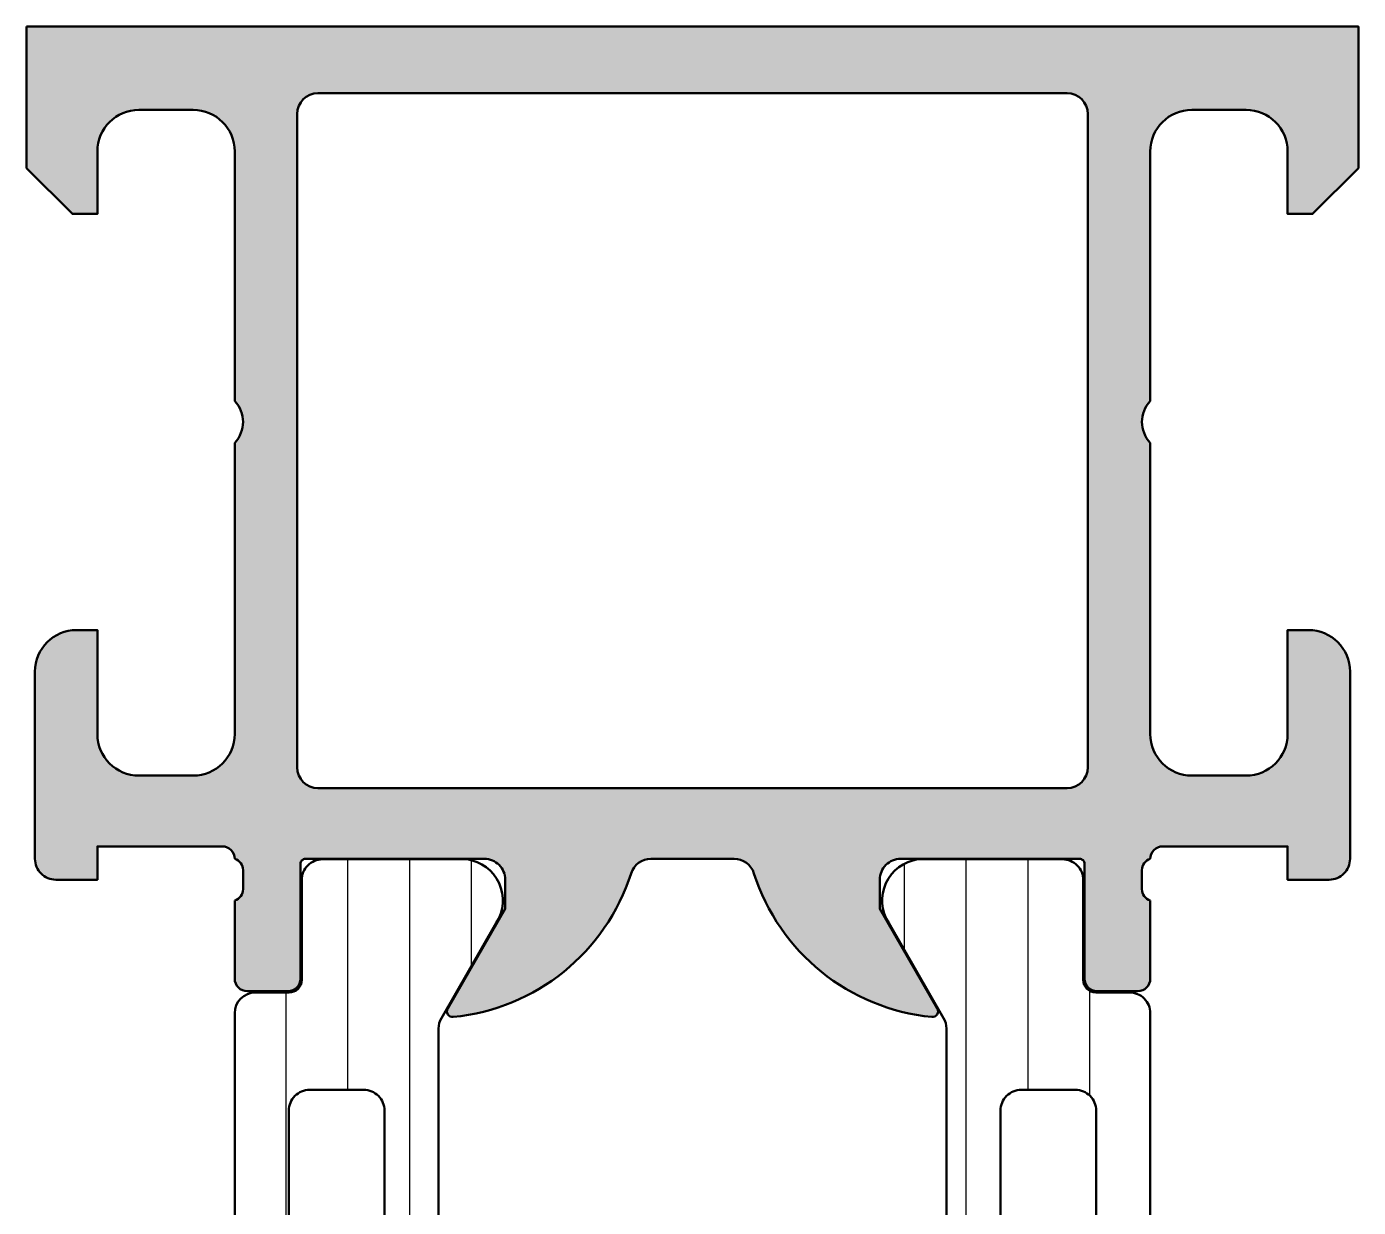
# Model space of a CAD drawing. Extents: x 0 to 76, y 0 to 84.
# Drawn here: x 22 to 54, y 55.63 to 84 of the extents above; entities that cross this region are included whole.
import ezdxf

# ---------------------------------------------------------------- set-up
doc = ezdxf.new("R2010")
doc.units = 0
for name, color, linetype, lineweight in [('0S-Alu contour', 7, 'Continuous', 50), ('0S-Alu hatch', 252, 'Continuous', 25), ('0S-Plastic contour', 254, 'Continuous', 50), ('0S-Plastic hatch', 253, 'Continuous', 25)]:
    doc.layers.add(name, color=color, linetype=linetype, lineweight=lineweight)
pattern_1 = [(90, (0, 0), (-1.4859, 0), [])]

# ---------------------------------------------------------------- blocks, each defined once
blk = doc.blocks.new('346720__E5CDAF64_92D0_431A_B26B_B08DB6D90C9D_')
at = {"layer": '0S-Alu hatch'}
h = blk.add_hatch(color=256, dxfattribs=at)
edge = h.paths.add_edge_path()
edge.add_line((21.99997015381813, 84), (21.99997015381813, 80.59996800422596))
edge.add_line((21.99997015381813, 80.59996800422596), (23.09994573975565, 79.49999217986988))
edge.add_line((23.09994573975565, 79.49999217986988), (23.69992132569314, 79.49999217986988))
edge.add_line((23.69992132569314, 79.49999217986988), (23.69992132569314, 81.00045018196032))
edge.add_ellipse((24.7000077249687, 81.00035615260197), major_axis=(-1.000086403695934, 0), ratio=1, start_angle=270.00494988615924, end_angle=359.99461298015063, ccw=False)
edge.add_line((24.69992132569315, 82.0004425525658), (25.99997015381814, 82.0004425525658))
edge.add_ellipse((25.9999153451299, 81.0003877442666), major_axis=(-1.00005480980111, 0), ratio=1, start_angle=180.002703004082, end_angle=269.99685986559155, ccw=False)
edge.add_line((26.99997015381814, 81.00043492317324), (26.99997015381814, 74.99999599456714))
edge.add_ellipse((26.47513081349977, 74.49999599456714), major_axis=(-0.7248836686985138, 0), ratio=1, start_angle=136.388423263687, end_angle=223.611576736313, ccw=False)
edge.add_line((26.99997015381814, 73.99999599456714), (26.99997015381814, 66.99999694824146))
edge.add_ellipse((25.99991135608918, 67.00005574597041), major_axis=(-1.000058799457442, 0), ratio=1, start_angle=90.00336866364057, end_angle=179.996631336242, ccw=False)
edge.add_line((25.99997015381814, 65.99999694824146), (24.69992132569314, 65.99999694824146))
edge.add_ellipse((24.70000879626208, 67.0000844188104), major_axis=(-1.000087474394158, 0), ratio=1, start_angle=0.005011256110094564, end_angle=89.99498874391873, ccw=False)
edge.add_line((23.69992132569314, 66.99999694824096), (23.69992132569314, 69.49999599456714))
edge.add_line((23.69992132569314, 69.49999599456714), (23.19992132569313, 69.49999599456714))
edge.add_arc((23.20000879626208, 68.4999085239982), 1.000087474394163, 90.00501125608224, 179.9949887438899)
edge.add_line((22.19992132569313, 68.49999599456764), (22.1999823608494, 63.99999694824145))
edge.add_arc((22.69995162022874, 63.99997383660447), 0.499969259913529, 179.9973514386468, 270.0035228322333)
edge.add_line((22.69998236084941, 63.50000457763599), (23.69998236084939, 63.49999694824147))
edge.add_line((23.69998236084939, 63.49999694824147), (23.69998236084938, 64.29999237060474))
edge.add_line((23.69998236084938, 64.29999237060474), (26.70034399415018, 64.29999237060474))
edge.add_ellipse((26.7003439941502, 63.99999966585629), major_axis=(-0.2999927047484476, 0), ratio=1, start_angle=180, end_angle=270.0000000000048, ccw=False)
edge.add_ellipse((26.92150025235563, 63.73247907386321), major_axis=(-0.2788950563273866, 0), ratio=1, start_angle=178.8354106258985, end_angle=253.5801235805103, ccw=False)
edge.add_line((27.20033769889863, 63.72681066586482), (27.20033769889862, 63.2732166658648))
edge.add_ellipse((26.92146960325546, 63.26755600638773), major_axis=(-0.27892554173714, 0), ratio=1, start_angle=106.4245945553532, end_angle=181.1628700728881, ccw=False)
edge.add_line((27.00033669889862, 63.0000126658648), (27.00033669889862, 61.12000166585629))
edge.add_arc((27.30033669889863, 61.12000166585629), 0.3000000000000007, 180, 270)
edge.add_line((27.30033669889863, 60.82000166585629), (28.28031101794142, 60.82000166585629))
edge.add_arc((28.28031101794142, 61.12000166585629), 0.2999999999999971, 270, 360)
edge.add_line((28.58031101794141, 61.12000166585629), (28.58031101794141, 63.87999966585629))
edge.add_ellipse((28.70031101794149, 63.87999966585629), major_axis=(-0.1200000000000898, 0), ratio=1, start_angle=269.0082462786511, end_angle=360, ccw=False)
edge.add_line((28.70238803835717, 63.99998168945239), (33.00034399415017, 63.9999816894524))
edge.add_ellipse((33.00034399415018, 63.49998168945241), major_axis=(-0.4999999999999929, 0), ratio=1, start_angle=180, end_angle=270.0000000000008, ccw=False)
edge.add_line((33.50034399415017, 63.4999816894524), (33.50034399415017, 62.79998168945239))
edge.add_line((33.50034399415017, 62.79998168945239), (32.11884853652781, 60.40716136642485))
edge.add_arc((32.23846377879847, 60.33810147410069), 0.1381197846482961, 149.9999999999977, 275.6225775507925)
edge.add_arc((31.76212075297637, 65.17659055130021), 5.000000000000002, 275.6225775507935, 342.2515836439299)
edge.add_ellipse((37.00034399415018, 63.49998168945238), major_axis=(-0.5000000000000127, 0), ratio=1, start_angle=270.0000000000008, end_angle=342.2515836439276, ccw=False)
edge.add_line((37.00034399415017, 63.9999816894524), (39.00034399415017, 63.9999816894524))
edge.add_ellipse((39.00034399415013, 63.49998168945241), major_axis=(-0.4999999999999858, 0), ratio=1, start_angle=197.7484163560639, end_angle=269.9999999999951, ccw=False)
edge.add_arc((44.23856723532392, 65.17659055130022), 5.000000000000007, 197.7484163560708, 264.3774224492071)
edge.add_arc((43.76222420950186, 60.33810147410069), 0.1381197846483014, 264.3774224492104, 390.0000000000023)
edge.add_line((43.88183945177252, 60.40716136642485), (42.50034399415016, 62.7999816894524))
edge.add_line((42.50034399415016, 62.7999816894524), (42.50034399415016, 63.4999816894524))
edge.add_ellipse((43.00034399415016, 63.49998168945241), major_axis=(-0.4999999999999929, 0), ratio=1, start_angle=269.9999999999992, end_angle=360, ccw=False)
edge.add_line((43.00034399415017, 63.9999816894524), (47.29829994994317, 63.9999816894524))
edge.add_ellipse((47.30037697035884, 63.87999966585629), major_axis=(-0.1200000000001009, 0), ratio=1, start_angle=180, end_angle=270.9917537213454, ccw=False)
edge.add_line((47.42037697035893, 63.87999966585629), (47.42037697035892, 61.12000166585629))
edge.add_arc((47.72037697035893, 61.12000166585629), 0.2999999999999971, 180, 270)
edge.add_line((47.72037697035893, 60.82000166585629), (48.70035128940172, 60.82000166585629))
edge.add_arc((48.70035128940172, 61.12000166585629), 0.2999999999999971, 270, 360)
edge.add_line((49.00035128940172, 61.12000166585629), (49.00035128940172, 63.0000126658648))
edge.add_ellipse((49.07921838504488, 63.26755600638776), major_axis=(-0.2789255417371579, 0), ratio=1, start_angle=-1.1628700728853119, end_angle=73.57540544464553, ccw=False)
edge.add_line((48.80035028940171, 63.27321666586481), (48.80035028940172, 63.7268106658648))
edge.add_ellipse((49.07918773594471, 63.73247907386316), major_axis=(-0.2788950563273806, 0), ratio=1, start_angle=-73.58012358050632, end_angle=1.1645893740940778, ccw=False)
edge.add_ellipse((49.30034399415019, 63.99999966585623), major_axis=(-0.2999927047485116, 0), ratio=1, start_angle=270.0000000000041, end_angle=360, ccw=False)
edge.add_line((49.30034399415017, 64.29999237060474), (52.29998774910928, 64.29999237060474))
edge.add_line((52.29998774910928, 64.29999237060474), (52.29998774910928, 63.49999694824146))
edge.add_line((52.29998774910928, 63.49999694824146), (53.29998780871392, 63.50000457763599))
edge.add_arc((53.30001853235962, 63.99997383867919), 0.4999692619872125, 269.9964791130871, 360.0026483238301)
edge.add_line((53.79998779381276, 63.99999694824246), (53.80004882896901, 68.49999599456714))
edge.add_arc((52.79996136181542, 68.49990852740964), 1.000087470978506, 0.0050110606829167, 89.9949915006661)
edge.add_line((52.80004878426552, 69.49999599456714), (52.30004878426552, 69.49999599456714))
edge.add_line((52.30004878426552, 69.49999599456714), (52.30004878426552, 66.99999694824146))
edge.add_ellipse((51.29996131369658, 67.0000844188104), major_axis=(-1.000087474394165, 0), ratio=1, start_angle=90.00501125608218, end_angle=179.99498874389, ccw=False)
edge.add_line((51.30004878426553, 65.99999694824146), (50.0000001945591, 65.99999694824146))
edge.add_ellipse((50.00005899228808, 67.00005574597044), major_axis=(-1.000058799457467, 0), ratio=1, start_angle=0.0033686637580103707, end_angle=89.9966313363584, ccw=False)
edge.add_line((49.0000001945591, 66.99999694823943), (49.00000019455911, 73.99999599456714))
edge.add_ellipse((49.52483953487746, 74.49999599456714), major_axis=(-0.7248836686985038, 0), ratio=1, start_angle=-43.61157673631379, end_angle=43.61157673631379, ccw=False)
edge.add_line((49.00000019455911, 74.99999599456714), (49.00000019455911, 81.00043492317126))
edge.add_ellipse((50.00005500324735, 81.0003877442666), major_axis=(-1.000054809801103, 0), ratio=1, start_angle=270.0031401344082, end_angle=359.997296995918, ccw=False)
edge.add_line((50.0000001945591, 82.0004425525658), (51.30004878426553, 82.0004425525658))
edge.add_ellipse((51.29996238498996, 81.00035615260197), major_axis=(-1.000086403695928, 0), ratio=1, start_angle=180.0053870199847, end_angle=269.99505011383974, ccw=False)
edge.add_line((52.30004878426552, 81.00045018196121), (52.30004878426552, 79.49999217986988))
edge.add_line((52.30004878426552, 79.49999217986988), (52.90002437020302, 79.49999217986988))
edge.add_line((52.90002437020302, 79.49999217986988), (54, 80.59996800422596))
edge.add_line((54, 80.59996800422596), (54, 84))
edge.add_line((54, 84), (21.99997015381813, 84))
edge = h.paths.add_edge_path()
edge.add_ellipse((28.99998815347482, 81.89999120329975), major_axis=(-0.500002740875127, 0), ratio=1, start_angle=270.00031407857136, end_angle=359.99968592151924, ccw=False)
edge.add_line((28.9999854126072, 82.39999394416736), (46.99998493577004, 82.39999394416736))
edge.add_ellipse((46.99998219490243, 81.89999120329975), major_axis=(-0.5000027408751199, 0), ratio=1, start_angle=180.0003140784808, end_angle=269.99968592142943, ccw=False)
edge.add_line((47.49998493577004, 81.89999394416735), (47.49998493577004, 66.19999389648444))
edge.add_ellipse((46.99998219490243, 66.19999663735126), major_axis=(-0.5000027408751199, 0), ratio=1, start_angle=90.00031407857063, end_angle=179.9996859215194, ccw=False)
edge.add_line((46.99998493577004, 65.69999389648365), (28.9999854126072, 65.69999389648365))
edge.add_ellipse((28.99998815347482, 66.19999663735126), major_axis=(-0.500002740875127, 0), ratio=1, start_angle=0.00031407848081244083, end_angle=89.9996859214279, ccw=False)
edge.add_line((28.4999854126072, 66.19999389648365), (28.4999854126072, 81.89999394416657))
at = {"layer": '0S-Alu contour', "color": 7}
for points in [[(21.99997015381813, 84), (21.99997015381813, 80.59996800422596), (23.09994573975565, 79.49999217986988), (23.69992132569314, 79.49999217986988), (23.69992132569314, 81.00045018196032)], [(52.30004878426552, 81.00045018196121), (52.30004878426552, 79.49999217986988), (52.90002437020302, 79.49999217986988), (54, 80.59996800422596), (54, 84), (21.99997015381813, 84)], [(28.9999854126072, 82.39999394416736), (46.99998493577004, 82.39999394416736)], [(24.69992132569315, 82.0004425525658), (25.99997015381814, 82.0004425525658)], [(50.0000001945591, 82.0004425525658), (51.30004878426553, 82.0004425525658)], [(28.4999854126072, 66.19999389648365), (28.4999854126072, 81.89999394416657)], [(47.49998493577004, 81.89999394416735), (47.49998493577004, 66.19999389648444)], [(26.99997015381814, 81.00043492317324), (26.99997015381814, 74.99999599456714)], [(49.00000019455911, 74.99999599456714), (49.00000019455911, 81.00043492317126)], [(26.99997015381814, 73.99999599456714), (26.99997015381814, 66.99999694824146)], [(49.0000001945591, 66.99999694823943), (49.00000019455911, 73.99999599456714)], [(23.69992132569314, 66.99999694824096), (23.69992132569314, 69.49999599456714), (23.19992132569313, 69.49999599456714)], [(52.80004878426552, 69.49999599456714), (52.30004878426552, 69.49999599456714), (52.30004878426552, 66.99999694824146)], [(22.19992132569313, 68.49999599456764), (22.1999823608494, 63.99999694824145)], [(53.79998779381276, 63.99999694824246), (53.80004882896901, 68.49999599456714)], [(25.99997015381814, 65.99999694824146), (24.69992132569314, 65.99999694824146)], [(51.30004878426553, 65.99999694824146), (50.0000001945591, 65.99999694824146)], [(46.99998493577004, 65.69999389648365), (28.9999854126072, 65.69999389648365)], [(22.69998236084941, 63.50000457763599), (23.69998236084939, 63.49999694824147), (23.69998236084938, 64.29999237060474), (26.70034399415018, 64.29999237060474)], [(49.30034399415017, 64.29999237060474), (52.29998774910928, 64.29999237060474), (52.29998774910928, 63.49999694824146), (53.29998780871392, 63.50000457763599)], [(27.20033769889863, 63.72681066586482), (27.20033769889862, 63.2732166658648)], [(28.58031101794141, 61.12000166585629), (28.58031101794141, 63.87999966585629)], [(28.70238803835717, 63.99998168945239), (33.00034399415017, 63.9999816894524)], [(37.00034399415017, 63.9999816894524), (39.00034399415017, 63.9999816894524)], [(43.00034399415017, 63.9999816894524), (47.29829994994317, 63.9999816894524)], [(47.42037697035893, 63.87999966585629), (47.42037697035892, 61.12000166585629)], [(48.80035028940171, 63.27321666586481), (48.80035028940172, 63.7268106658648)], [(33.50034399415017, 63.4999816894524), (33.50034399415017, 62.79998168945239), (32.11884853652781, 60.40716136642485)], [(43.88183945177252, 60.40716136642485), (42.50034399415016, 62.7999816894524), (42.50034399415016, 63.4999816894524)], [(27.00033669889862, 63.0000126658648), (27.00033669889862, 61.12000166585629)], [(49.00035128940172, 61.12000166585629), (49.00035128940172, 63.0000126658648)], [(27.30033669889863, 60.82000166585629), (28.28031101794142, 60.82000166585629)], [(47.72037697035893, 60.82000166585629), (48.70035128940172, 60.82000166585629)]]:
    blk.add_lwpolyline(points, dxfattribs=at)
at = {"layer": '0S-Alu contour', "color": 7, "extrusion": (0, 0, -1)}
for centre, radius, start, end in [((-28.99998815347482, 81.89999120329975), 0.500002740875127, 0.0003140784807261, 89.99968592142865), ((-46.99998219490243, 81.89999120329975), 0.5000027408751199, 90.00031407857054, 179.9996859215192), ((-24.7000077249687, 81.00035615260197), 1.000086403695934, 0.0053870198493499, 89.99505011384076), ((-25.9999153451299, 81.0003877442666), 1.00005480980111, 90.00314013440845, 179.997296995918), ((-50.00005500324735, 81.0003877442666), 1.000054809801103, 0.0027030040819815, 89.99685986559176), ((-51.29996238498996, 81.00035615260197), 1.000086403695928, 90.00494988616028, 179.9946129800153), ((-26.47513081349977, 74.49999599456714), 0.7248836686985141, 136.388423263687, 223.6115767363131), ((-49.52483953487746, 74.49999599456714), 0.7248836686985038, 316.3884232636862, 43.61157673631377), ((-24.70000879626208, 67.0000844188104), 1.000087474394158, 270.0050112560814, 359.9949887438899), ((-25.99991135608918, 67.00005574597041), 1.000058799457442, 180.003368663758, 269.9966313363594), ((-50.00005899228808, 67.00005574597044), 1.000058799457467, 270.0033686636416, 359.996631336242), ((-51.29996131369658, 67.0000844188104), 1.000087474394165, 180.0050112561101, 269.9949887439178), ((-28.99998815347482, 66.19999663735126), 0.500002740875127, 270.0003140785721, 359.9996859215192), ((-46.99998219490243, 66.19999663735126), 0.5000027408751199, 180.0003140784807, 269.9996859214294), ((-26.7003439941502, 63.99999966585629), 0.2999927047484476, 89.99999999999525, 180), ((-28.70031101794149, 63.87999966585629), 0.1200000000000898, 0, 90.99175372134891), ((-47.30037697035884, 63.87999966585629), 0.1200000000001009, 89.00824627865461, 180), ((-49.30034399415019, 63.99999966585623), 0.2999927047485116, 0, 89.99999999999594), ((-26.92150025235563, 63.73247907386321), 0.2788950563273866, 106.4198764194897, 181.1645893741016), ((-33.00034399415018, 63.49998168945241), 0.4999999999999929, 89.9999999999992, 180), ((-37.00034399415018, 63.49998168945238), 0.5000000000000127, 17.74841635607241, 89.9999999999992), ((-39.00034399415013, 63.49998168945241), 0.4999999999999858, 90.00000000000487, 162.2515836439361), ((-43.00034399415016, 63.49998168945241), 0.4999999999999929, 0, 90.00000000000081), ((-49.07918773594471, 63.73247907386316), 0.2788950563273806, 358.8354106259059, 73.58012358050637), ((-26.92146960325546, 63.26755600638773), 0.27892554173714, 178.8371299271119, 253.5754054446468), ((-49.07921838504488, 63.26755600638776), 0.2789255417371579, 286.4245945553545, 1.162870072885284)]:
    blk.add_arc(centre, radius, start, end, dxfattribs=at)
at = {"layer": '0S-Alu contour', "color": 7}
for centre, radius, start, end in [((23.20000879626208, 68.4999085239982), 1.000087474394163, 90.00501125608224, 179.9949887438899), ((52.79996136181542, 68.49990852740964), 1.000087470978506, 0.0050110606829167, 89.9949915006661), ((22.69995162022874, 63.99997383660447), 0.499969259913529, 179.9973514386468, 270.0035228322333), ((53.30001853235962, 63.99997383867919), 0.4999692619872125, 269.9964791130871, 0.0026483238301195), ((31.76212075297637, 65.17659055130021), 5.000000000000002, 275.6225775507935, 342.2515836439299), ((44.23856723532392, 65.17659055130022), 5.000000000000007, 197.7484163560708, 264.3774224492071), ((27.30033669889863, 61.12000166585629), 0.3000000000000007, 180, 270), ((28.28031101794142, 61.12000166585629), 0.2999999999999971, 270, 0), ((47.72037697035893, 61.12000166585629), 0.2999999999999971, 180, 270), ((48.70035128940172, 61.12000166585629), 0.2999999999999971, 270, 0), ((32.23846377879847, 60.33810147410069), 0.1381197846482961, 149.9999999999977, 275.6225775507925), ((43.76222420950186, 60.33810147410069), 0.1381197846483014, 264.3774224492104, 30.00000000000228)]:
    blk.add_arc(centre, radius, start, end, dxfattribs=at)
blk = doc.blocks.new('284041__81CBD9DE_2478_4C81_BFFA_5F7B86C5B9B8___F02E5A04_34AC_4ABE_87E3_5EAD6978D409_')
at = {"layer": '0S-Plastic hatch'}
h = blk.add_hatch(dxfattribs=at)
h.set_pattern_fill('ANSI31', color=256, scale=0.4680000000000001, angle=45, style=0)
h.set_pattern_definition(pattern_1)
edge = h.paths.add_edge_path()
edge.add_line((26.99888731046574, 60.28985257521101), (26.99999999995454, 20.20984283207178))
edge.add_arc((27.49999732085984, 20.20985671285094), 0.499997321097971, 180.0015906286507, 270.0020240776158)
edge.add_line((27.50001498417455, 19.70985939206496), (28.31034971106617, 19.70988801861293))
edge.add_ellipse((28.31036030911176, 19.40988801880014), major_axis=(-0.2999999999999881, 0), ratio=1, start_angle=179.9941504549236, end_angle=270.00202407761265, ccw=False)
edge.add_line((28.61036030754828, 19.4098573906538), (28.61011529070064, 17.00996700936594))
edge.add_arc((29.11011126554039, 17.00991596226873), 0.4999959774455758, 179.994150386449, 270.0020872368565)
edge.add_line((29.11012947997156, 16.50991998515492), (32.58667351121612, 16.5100466327178))
edge.add_arc((32.44432701033436, 17.4998595521885), 0.999996070924481, 278.1836833497845, 392.729091397731)
edge.add_line((33.28556007655457, 18.0405249479391), (31.96700764709821, 20.3241340371884))
edge.add_ellipse((32.40001130835026, 20.57414969538281), major_axis=(-0.5000000000000658, 0), ratio=1, start_angle=0.0015816594047919352, end_angle=30.002071897231417, ccw=False)
edge.add_line((31.90001130854071, 20.57413589280067), (31.8989249961475, 59.92591463649856))
edge.add_ellipse((32.39892499595698, 59.92592843908168), major_axis=(-0.4999999999999935, 0), ratio=1, start_angle=-29.99792130146028, end_angle=0.0015816594047919352, ccw=False)
edge.add_line((31.96590322431632, 60.17591272915844), (33.28429022210339, 62.45961733041354))
edge.add_arc((32.44301799144461, 63.00022178450802), 0.9999960709244836, 327.2750591980457, 441.8204672459894)
edge.add_line((32.58529278835878, 63.99004501318446), (29.10874854874356, 63.98991836562792))
edge.add_arc((29.10876676317272, 63.48992238851414), 0.499995977445552, 90.00208723662689, 180.0100002092925)
edge.add_line((28.60877079334287, 63.48983512092765), (28.60918966199787, 61.08994476404458))
edge.add_ellipse((28.3091896665673, 61.08989240307142), major_axis=(-0.3000000000000169, 0), ratio=1, start_angle=90.00202407655559, end_angle=180.0100002092926, ccw=False)
edge.add_line((28.30920026460736, 60.7898924032586), (27.49886696806557, 60.78986377677613))
edge.add_arc((27.49888463137104, 60.28986645599015), 0.4999973210979665, 90.00202407655566, 180.0015906286507)
edge = h.paths.add_edge_path()
edge.add_ellipse((28.79944679506786, 57.94861119746633), major_axis=(-0.4999847412109304, 0), ratio=1, start_angle=269.9999999999992, end_angle=360, ccw=False)
edge.add_line((28.79944679506787, 58.44859593867727), (30.09945747622021, 58.44859593867727))
edge.add_ellipse((30.09945747622022, 57.94858067988821), major_axis=(-0.5000152587890554, 0), ratio=1, start_angle=180, end_angle=270.0000000000008, ccw=False)
edge.add_line((30.59947273500927, 57.94858067988301), (30.59947273500927, 47.44109100855848))
edge.add_ellipse((30.09947637436595, 47.44108736919942), major_axis=(-0.4999963606565677, 0), ratio=1, start_angle=89.9995829574089, end_angle=180.0004170428646, ccw=False)
edge.add_line((30.09947273500927, 46.9410910085561), (28.79947862874136, 46.9410910085561))
edge.add_ellipse((28.79946205594455, 47.44109101036906), major_axis=(-0.5000000020876216, 0), ratio=1, start_angle=0, end_angle=90.00189910261622, ccw=False)
edge.add_line((28.29946205385693, 47.44109100855095), (28.29946205385693, 57.94861119746633))
edge = h.paths.add_edge_path()
edge.add_line((28.29946205385692, 35.04108490503521), (28.29946205385693, 45.4410910085509))
edge.add_ellipse((28.79946205385693, 45.44109100855609), major_axis=(-0.5, 0), ratio=1, start_angle=270, end_angle=360, ccw=False)
edge.add_line((28.79946205385693, 45.9410910085561), (30.09947273500929, 45.9410910085561))
edge.add_ellipse((30.09947273500928, 45.4410910085561), major_axis=(-0.4999999999999929, 0), ratio=1, start_angle=180, end_angle=269.9999999999992, ccw=False)
edge.add_line((30.59947273500927, 45.4410910085509), (30.59947273500927, 35.04108490504042))
edge.add_ellipse((30.09947273500926, 35.04108490504042), major_axis=(-0.5000000000000142, 0), ratio=1, start_angle=90.000000001192, end_angle=180, ccw=False)
edge.add_line((30.09947273501966, 34.54108490504041), (28.79946205386733, 34.54108490504041))
edge.add_ellipse((28.79946205385691, 35.04108490504041), major_axis=(-0.5, 0), ratio=1, start_angle=0, end_angle=90.00000000119371, ccw=False)
edge = h.paths.add_edge_path()
edge.add_line((28.29946205384654, 22.5510910092494), (28.29946205384654, 33.04108490573366))
edge.add_ellipse((28.79946205600385, 33.0410849038562), major_axis=(-0.5000000021573073, 0), ratio=1, start_angle=269.9981009105044, end_angle=360, ccw=False)
edge.add_line((28.79947862868616, 33.54108490573886), (30.0994727349989, 33.54108490573887))
edge.add_ellipse((30.09947637435562, 33.04108854509561), major_axis=(-0.4999963606565109, 0), ratio=1, start_angle=179.9995829571355, end_angle=270.0004170425959, ccw=False)
edge.add_line((30.59947273499889, 33.04108490573884), (30.59947273499889, 22.55109100925699))
edge.add_ellipse((30.0994763743555, 22.55108736989793), major_axis=(-0.4999963606566246, 0), ratio=1, start_angle=89.9995829574155, end_angle=180.0004170428646, ccw=False)
edge.add_line((30.09947273499888, 22.05109100925455), (28.79947862873098, 22.05109100925456))
edge.add_ellipse((28.79946205593416, 22.55109101106752), major_axis=(-0.5000000020876216, 0), ratio=1, start_angle=0, end_angle=90.00189910261793, ccw=False)
at = {"layer": '0S-Alu contour', "color": 7}
for points in [[(28.79944679506787, 58.44859593867727), (30.09945747622021, 58.44859593867727)], [(28.29946205385693, 47.44109100855095), (28.29946205385693, 57.94861119746633)], [(30.59947273500927, 57.94858067988301), (30.59947273500927, 47.44109100855848)], [(30.09947273500927, 46.9410910085561), (28.79947862874136, 46.9410910085561)], [(28.79946205385693, 45.9410910085561), (30.09947273500929, 45.9410910085561)], [(28.29946205385692, 35.04108490503521), (28.29946205385693, 45.4410910085509)], [(30.59947273500927, 45.4410910085509), (30.59947273500927, 35.04108490504042)], [(30.09947273501966, 34.54108490504041), (28.79946205386733, 34.54108490504041)], [(28.79947862868616, 33.54108490573886), (30.0994727349989, 33.54108490573887)], [(28.29946205384654, 22.5510910092494), (28.29946205384654, 33.04108490573366)], [(30.59947273499889, 33.04108490573884), (30.59947273499889, 22.55109100925699)], [(30.09947273499888, 22.05109100925455), (28.79947862873098, 22.05109100925456)]]:
    blk.add_lwpolyline(points, dxfattribs=at)
at = {"layer": '0S-Alu contour', "color": 7, "extrusion": (0, 0, -1)}
for centre, radius, start, end in [((-28.79944679506786, 57.94861119746633), 0.4999847412109304, 0, 90.00000000000081), ((-30.09945747622022, 57.94858067988821), 0.5000152587890554, 89.9999999999992, 180), ((-28.79946205594455, 47.44109101036906), 0.5000000020876216, 269.9981008973838, 0), ((-30.09947637436595, 47.44108736919942), 0.4999963606565677, 179.9995829571354, 270.0004170425911), ((-28.79946205385693, 45.44109100855609), 0.5, 0, 90), ((-30.09947273500928, 45.4410910085561), 0.4999999999999929, 90.00000000000081, 180), ((-28.79946205385691, 35.04108490504041), 0.5, 269.9999999988063, 0), ((-30.09947273500926, 35.04108490504042), 0.5000000000000142, 180, 269.999999998808), ((-28.79946205600385, 33.0410849038562), 0.5000000021573073, 0, 90.00189908949562), ((-30.09947637435562, 33.04108854509561), 0.4999963606565109, 89.99958295740409, 180.0004170428646), ((-28.79946205593416, 22.55109101106752), 0.5000000020876216, 269.9981008973821, 0), ((-30.0994763743555, 22.55108736989793), 0.4999963606566246, 179.9995829571354, 270.0004170425845)]:
    blk.add_arc(centre, radius, start, end, dxfattribs=at)
at = {"layer": '0S-Plastic contour', "color": 7}
for points in [[(32.58529278835878, 63.99004501318446), (29.10874854874356, 63.98991836562792)], [(28.60877079334287, 63.48983512092765), (28.60918966199787, 61.08994476404458)], [(31.96590322431632, 60.17591272915844), (33.28429022210339, 62.45961733041354)], [(28.30920026460736, 60.7898924032586), (27.49886696806557, 60.78986377677613)], [(26.99888731046574, 60.28985257521101), (26.99999999995454, 20.20984283207178)], [(31.90001130854071, 20.57413589280067), (31.8989249961475, 59.92591463649857)], [(33.28556007655457, 18.0405249479391), (31.96700764709821, 20.3241340371884)], [(27.50001498417455, 19.70985939206496), (28.31034971106617, 19.70988801861293)], [(28.61036030754828, 19.4098573906538), (28.61011529070064, 17.00996700936594)], [(29.11012947997156, 16.50991998515492), (32.58667351121612, 16.5100466327178)]]:
    blk.add_lwpolyline(points, dxfattribs=at)
for centre, radius, start, end in [((29.10876676317272, 63.48992238851414), 0.499995977445552, 90.00208723662689, 180.0100002092925), ((32.44301799144461, 63.00022178450802), 0.9999960709244836, 327.2750591980457, 81.82046724598936), ((27.49888463137104, 60.28986645599015), 0.4999973210979665, 90.00202407655566, 180.0015906286507), ((27.49999732085984, 20.20985671285094), 0.499997321097971, 180.0015906286507, 270.0020240776158), ((32.44432701033436, 17.4998595521885), 0.999996070924481, 278.1836833497845, 32.72909139773104), ((29.11011126554039, 17.00991596226873), 0.4999959774455758, 179.994150386449, 270.0020872368565)]:
    blk.add_arc(centre, radius, start, end, dxfattribs=at)
at = {"layer": '0S-Plastic contour', "color": 7, "extrusion": (0, 0, -1)}
for centre, radius, start, end in [((-28.3091896665673, 61.08989240307142), 0.3000000000000169, 179.9899997907074, 269.9979759234444), ((-32.39892499595698, 59.92592843908168), 0.4999999999999935, 359.9984183405952, 29.99792130146018), ((-32.40001130835026, 20.57414969538281), 0.5000000000000658, 329.9979281027687, 359.9984183405952), ((-28.31036030911176, 19.40988801880014), 0.2999999999999881, 89.99797592238733, 180.0058495450765)]:
    blk.add_arc(centre, radius, start, end, dxfattribs=at)
blk = doc.blocks.new('284041__DB5BBE85_33AF_442C_BA20_2BABDB916537___A0DF77B9_839E_4AD1_B76D_C48DC6B0F8B4_')
at = {"layer": '0S-Plastic hatch'}
h = blk.add_hatch(dxfattribs=at)
h.set_pattern_fill('ANSI31', color=256, scale=0.4680000000000001, angle=45, style=0)
h.set_pattern_definition(pattern_1)
edge = h.paths.add_edge_path()
edge.add_line((44.10107500373368, 59.92591085145982), (44.09998869130261, 20.57413106222356))
edge.add_ellipse((43.59998869164465, 20.57414969538336), major_axis=(-0.5000000000051537, 0), ratio=1, start_angle=149.9979281030033, end_angle=179.9978647972849, ccw=False)
edge.add_line((44.03299235290213, 20.32413403718818), (42.71443992344539, 18.040524947939))
edge.add_arc((43.55567298966564, 17.49985955218846), 0.999996070924476, 147.2709086022729, 261.8163166502146)
edge.add_line((43.41332648878386, 16.51004663271777), (46.88986798458971, 16.50991998525369))
edge.add_arc((46.88988873445961, 17.00991596226869), 0.499995977445571, 269.9976222209279, 359.9982271832752)
edge.add_line((47.38988471166584, 17.00990049164871), (47.38963969108502, 19.40989888503443))
edge.add_ellipse((47.68963969088824, 19.40988801880009), major_axis=(-0.3000000000000041, 0), ratio=1, start_angle=269.99792470211656, end_angle=359.99792470210144, ccw=False)
edge.add_line((47.68965055712254, 19.70988801860331), (48.49998188993746, 19.70985939218512))
edge.add_arc((48.50000267914014, 20.20985671285091), 0.4999973210979872, 269.9976177200896, 359.9982316841069)
edge.add_line((49, 20.20984128146632), (49.00111268929475, 60.28984566678743))
edge.add_arc((48.50111536862899, 60.28986645599014), 0.4999973210979694, 359.9976177199982, 449.9982316841423)
edge.add_line((48.50113080001327, 60.78986377684998), (47.69079946719837, 60.78989240326817))
edge.add_ellipse((47.69081033343279, 61.08989240307144), major_axis=(-0.3000000000000538, 0), ratio=1, start_angle=-0.002075297898613826, end_angle=89.99792470209621, ccw=False)
edge.add_line((47.39081033362952, 61.0899032693058), (47.39122921384227, 63.48990163864421))
edge.add_arc((46.89123323682723, 63.48992238851408), 0.4999959774455817, 359.9976222209285, 449.9982271832951)
edge.add_line((46.89124870744703, 63.98991836572033), (43.41470721164118, 63.99004501318442))
edge.add_arc((43.55698200855538, 63.000221784508), 0.9999960709244737, 98.17953275401231, 212.7249408019541)
edge.add_line((42.71570977789661, 62.45961733041351), (44.03409677568365, 60.17591272915844))
edge.add_ellipse((43.60107500404423, 59.92592843908198), major_axis=(-0.4999999999987688, 0), ratio=1, start_angle=179.9979846069516, end_angle=209.9979213015007, ccw=False)
edge = h.paths.add_edge_path()
edge.add_line((45.40052726499072, 47.44109100855607), (45.40052726499072, 57.94858067988299))
edge.add_ellipse((45.90054252377976, 57.94858067988819), major_axis=(-0.5000152587890412, 0), ratio=1, start_angle=269.99999999999676, end_angle=360, ccw=False)
edge.add_line((45.90054252377979, 58.44859593867724), (47.20055320493213, 58.44859593867724))
edge.add_ellipse((47.20055320493216, 57.94861119746632), major_axis=(-0.4999847412109162, 0), ratio=1, start_angle=180, end_angle=270.00000000000324, ccw=False)
edge.add_line((47.70053794614307, 57.94861119746111), (47.70053794614307, 47.44109101036904))
edge.add_ellipse((47.20053794405545, 47.44109101036904), major_axis=(-0.5000000020876172, 0), ratio=1, start_angle=89.99810089738378, end_angle=180, ccw=False)
edge.add_line((47.20052137125864, 46.94109100855607), (45.90052726499073, 46.94109100855607))
edge.add_ellipse((45.90052362563405, 47.44108736919939), major_axis=(-0.4999963606565677, 0), ratio=1, start_angle=-0.000417042864683026, end_angle=90.00041704259019, ccw=False)
edge = h.paths.add_edge_path()
edge.add_line((45.40052726499072, 35.04108490503519), (45.40052726499072, 45.44109100855087))
edge.add_ellipse((45.9005272649907, 45.44109100855608), major_axis=(-0.4999999999999787, 0), ratio=1, start_angle=269.9999999999992, end_angle=360, ccw=False)
edge.add_line((45.90052726499071, 45.94109100855606), (47.20053794614307, 45.94109100855606))
edge.add_ellipse((47.20053794614307, 45.44109100855608), major_axis=(-0.4999999999999929, 0), ratio=1, start_angle=180, end_angle=270.0000000000008, ccw=False)
edge.add_line((47.70053794614307, 45.44109100855087), (47.70053794614308, 35.04108490504036))
edge.add_ellipse((47.20053794614311, 35.04108490504036), major_axis=(-0.4999999999999752, 0), ratio=1, start_angle=89.9999999988031, end_angle=180, ccw=False)
edge.add_line((47.20053794613266, 34.54108490504038), (45.90052726498034, 34.54108490504039))
edge.add_ellipse((45.90052726499071, 35.04108490504039), major_axis=(-0.5, 0), ratio=1, start_angle=0, end_angle=89.99999999881118, ccw=False)
edge = h.paths.add_edge_path()
edge.add_line((45.40052726500111, 22.55109100925453), (45.40052726500111, 33.04108490573881))
edge.add_ellipse((45.90052362564439, 33.04108854509558), major_axis=(-0.4999963606565215, 0), ratio=1, start_angle=-90.00041704259428, end_angle=0.00041704286462618256, ccw=False)
edge.add_line((45.9005272650011, 33.54108490573884), (47.20052137131384, 33.54108490573884))
edge.add_ellipse((47.20053794399615, 33.04108490385618), major_axis=(-0.5000000021573078, 0), ratio=1, start_angle=180, end_angle=270.0018990894956, ccw=False)
edge.add_line((47.70053794615345, 33.04108490573363), (47.70053794615345, 22.5510910110675))
edge.add_ellipse((47.20053794406583, 22.5510910110675), major_axis=(-0.5000000020876278, 0), ratio=1, start_angle=89.99810089738378, end_angle=180, ccw=False)
edge.add_line((47.20052137126901, 22.05109100925453), (45.90052726500111, 22.05109100925452))
edge.add_ellipse((45.90052362564448, 22.55108736989789), major_axis=(-0.499996360656621, 0), ratio=1, start_angle=-0.000417042864683026, end_angle=90.0004170425861, ccw=False)
at = {"layer": '0S-Alu contour', "color": 7}
for points in [[(45.90054252377979, 58.44859593867724), (47.20055320493213, 58.44859593867724)], [(45.40052726499072, 47.44109100855607), (45.40052726499072, 57.94858067988299)], [(47.70053794614307, 57.94861119746111), (47.70053794614307, 47.44109101036904)], [(47.20052137125864, 46.94109100855607), (45.90052726499073, 46.94109100855607)], [(45.90052726499071, 45.94109100855606), (47.20053794614307, 45.94109100855606)], [(45.40052726499072, 35.04108490503519), (45.40052726499072, 45.44109100855087)], [(47.70053794614307, 45.44109100855087), (47.70053794614308, 35.04108490504036)], [(47.20053794613266, 34.54108490504038), (45.90052726498034, 34.54108490504039)], [(45.9005272650011, 33.54108490573884), (47.20052137131384, 33.54108490573884)], [(45.40052726500111, 22.55109100925453), (45.40052726500111, 33.04108490573881)], [(47.70053794615345, 33.04108490573363), (47.70053794615345, 22.5510910110675)], [(47.20052137126901, 22.05109100925453), (45.90052726500111, 22.05109100925452)]]:
    blk.add_lwpolyline(points, dxfattribs=at)
at = {"layer": '0S-Alu contour', "color": 7, "extrusion": (0, 0, -1)}
for centre, radius, start, end in [((-45.90054252377976, 57.94858067988819), 0.5000152587890412, 0, 90.00000000000325), ((-47.20055320493216, 57.94861119746632), 0.4999847412109162, 89.99999999999675, 180), ((-45.90052362563405, 47.44108736919939), 0.4999963606565677, 269.9995829574098, 0.0004170428646345), ((-47.20053794405545, 47.44109101036904), 0.5000000020876172, 180, 270.0018991026162), ((-45.9005272649907, 45.44109100855608), 0.4999999999999787, 0, 90.00000000000081), ((-47.20053794614307, 45.44109100855608), 0.4999999999999929, 89.9999999999992, 180), ((-45.90052726499071, 35.04108490504039), 0.5, 270.0000000011888, 0), ((-47.20053794614311, 35.04108490504036), 0.4999999999999752, 180, 270.0000000011969), ((-45.90052362564439, 33.04108854509558), 0.4999963606565215, 359.9995829571354, 90.0004170425943), ((-47.20053794399615, 33.04108490385618), 0.5000000021573078, 89.9981009105044, 180), ((-45.90052362564448, 22.55108736989789), 0.499996360656621, 269.9995829574139, 0.0004170428646345), ((-47.20053794406583, 22.5510910110675), 0.5000000020876278, 180, 270.0018991026162)]:
    blk.add_arc(centre, radius, start, end, dxfattribs=at)
at = {"layer": '0S-Plastic contour', "color": 7}
for points in [[(46.89124870744703, 63.98991836572033), (43.41470721164118, 63.99004501318442)], [(47.39081033362952, 61.0899032693058), (47.39122921384227, 63.48990163864421)], [(42.71570977789661, 62.45961733041351), (44.03409677568365, 60.17591272915844)], [(48.50113080001327, 60.78986377684998), (47.69079946719837, 60.78989240326817)], [(49, 20.20984128146632), (49.00111268929475, 60.28984566678742)], [(44.10107500373368, 59.92591085145982), (44.09998869130261, 20.57413106222356)], [(44.03299235290213, 20.32413403718818), (42.71443992344539, 18.040524947939)], [(47.68965055712254, 19.70988801860331), (48.49998188993746, 19.70985939218512)], [(47.38988471166584, 17.00990049164871), (47.38963969108502, 19.40989888503443)], [(43.41332648878386, 16.51004663271777), (46.88986798458971, 16.50991998525369)]]:
    blk.add_lwpolyline(points, dxfattribs=at)
for centre, radius, start, end in [((43.55698200855538, 63.000221784508), 0.9999960709244737, 98.17953275401231, 212.7249408019541), ((46.89123323682723, 63.48992238851408), 0.4999959774455817, 359.9976222209285, 89.9982271832952), ((48.50111536862899, 60.28986645599014), 0.4999973210979694, 359.9976177199982, 89.99823168414238), ((48.50000267914014, 20.20985671285091), 0.4999973210979872, 269.9976177200896, 359.9982316841069), ((43.55567298966564, 17.49985955218846), 0.999996070924476, 147.2709086022729, 261.8163166502146), ((46.88988873445961, 17.00991596226869), 0.499995977445571, 269.9976222209279, 359.9982271832752)]:
    blk.add_arc(centre, radius, start, end, dxfattribs=at)
at = {"layer": '0S-Plastic contour', "color": 7, "extrusion": (0, 0, -1)}
for centre, radius, start, end in [((-47.69081033343279, 61.08989240307144), 0.3000000000000538, 270.0020752979038, 0.0020752978985596), ((-43.60107500404423, 59.92592843908198), 0.4999999999987688, 150.0020786984993, 180.0020153930485), ((-43.59998869164465, 20.57414969538336), 0.5000000000051537, 180.0021352027151, 210.0020718969967), ((-47.68963969088824, 19.40988801880009), 0.3000000000000041, 0.0020752978985596, 90.00207529788342)]:
    blk.add_arc(centre, radius, start, end, dxfattribs=at)
blk = doc.blocks.new('373780__06A52EA8_2F62_4C6C_A6DE_518ACECAB490_')
at = {"layer": '0S-Alu contour', "color": 7}
blk.add_blockref('346720__E5CDAF64_92D0_431A_B26B_B08DB6D90C9D_', (0, 0), dxfattribs=at)
at = {"layer": '0S-Plastic contour', "color": 7}
for name in ['284041__81CBD9DE_2478_4C81_BFFA_5F7B86C5B9B8___F02E5A04_34AC_4ABE_87E3_5EAD6978D409_', '284041__DB5BBE85_33AF_442C_BA20_2BABDB916537___A0DF77B9_839E_4AD1_B76D_C48DC6B0F8B4_']:
    blk.add_blockref(name, (0, 0), dxfattribs=at)

msp = doc.modelspace()

# ---------------------------------------------------------------- block references
at = {"layer": '0S-Alu contour', "color": 7}
msp.add_blockref('373780__06A52EA8_2F62_4C6C_A6DE_518ACECAB490_', (0, 0), dxfattribs=at)

doc.saveas('drawing.dxf')
